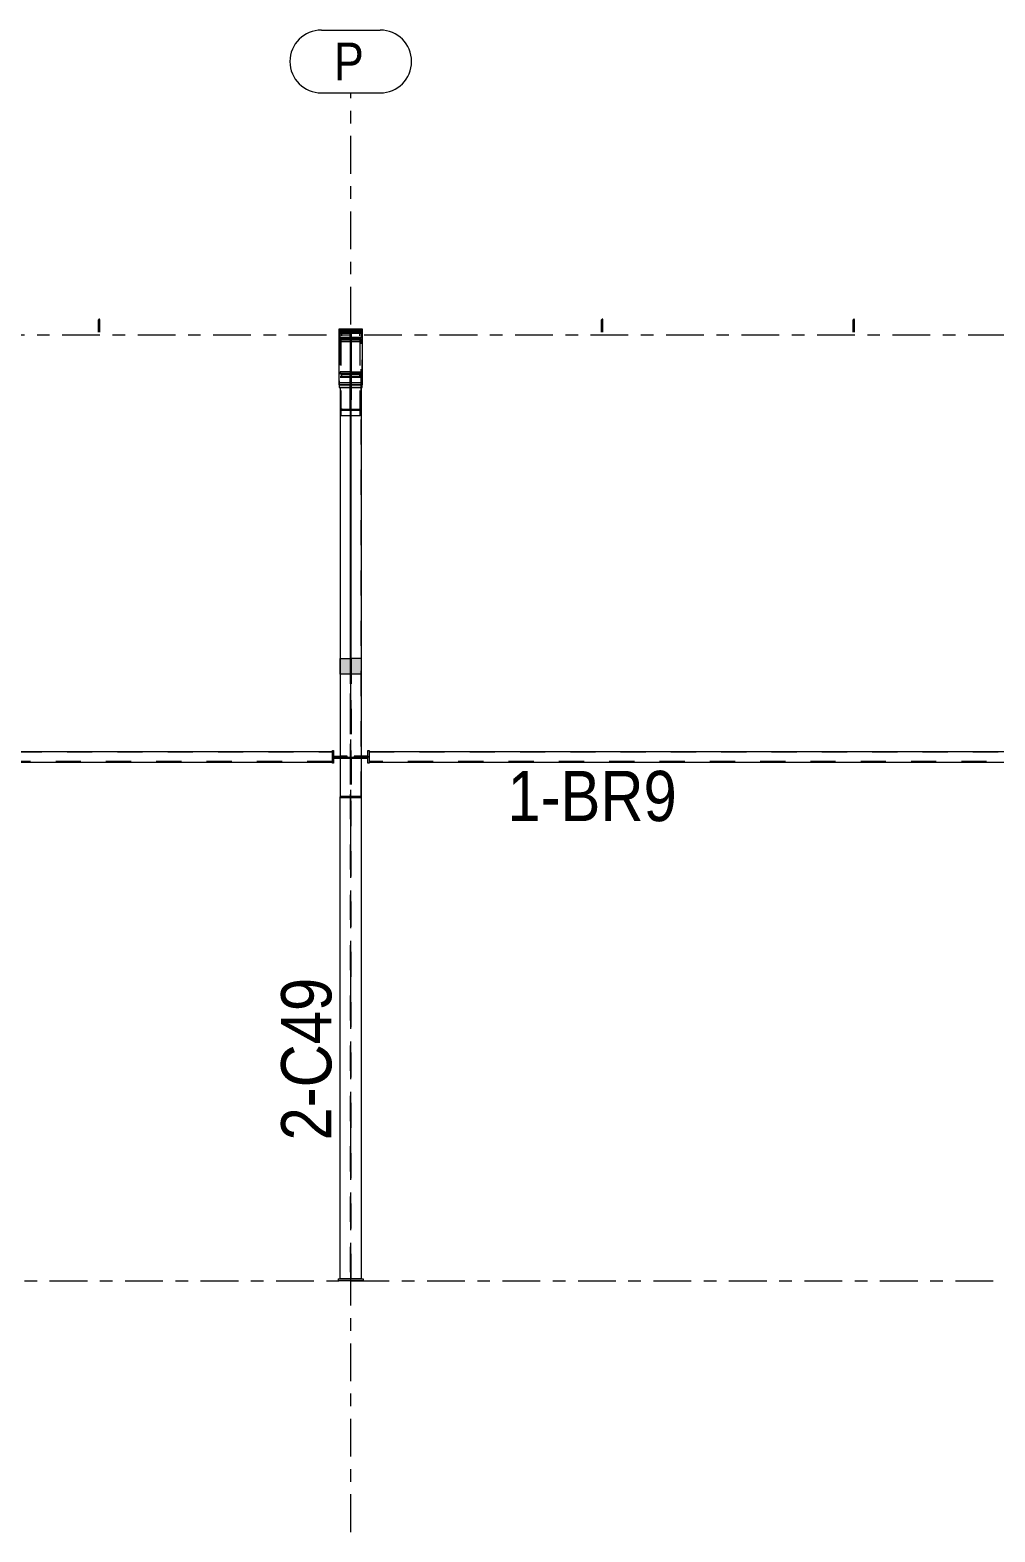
# Model space of a CAD drawing. Header units: millimetres. Extents: x -38 to 785, y -178 to 396.
# Drawn here: x 231.8 to 308.5, y -3.3 to 116.1 of the extents above; entities that cross this region are included whole.
import ezdxf

# ---------------------------------------------------------------- set-up
doc = ezdxf.new("R2010")
doc.units = ezdxf.units.MM
for name, pattern in [('XKITLINE00', [0]), ('XKITLINE02', [4, 2, -2]), ('XKITLINE03', [6, 3, -1, 1, -1])]:
    doc.linetypes.add(name, pattern=pattern)
for name, color, linetype, lineweight in [('Part', 2, 'Continuous', 0), ('PartMark', 7, 'Continuous', 0), ('S-grid', 1, 'Continuous', 0)]:
    doc.layers.add(name, color=color, linetype=linetype, lineweight=lineweight)
doc.styles.add('ARIAL', font='ARIAL.TTF')

# ---------------------------------------------------------------- blocks, each defined once
blk = doc.blocks.new('*A13')
at = {"layer": 'Part'}
blk.add_hatch(color=3, dxfattribs=at).paths.add_polyline_path([(256.38, 87.69), (256.38, 87.9), (258.21, 87.9), (258.21, 87.69)], flags=17)
blk = doc.blocks.new('*A14')
at = {"layer": 'Part'}
blk.add_hatch(color=3, dxfattribs=at).paths.add_polyline_path([(277.29, 93.13), (277.32, 93.12), (277.34, 93.09), (277.33, 93.05), (277.3, 93.03), (277.26, 93.04), (277.24, 93.08), (277.25, 93.11)], flags=17)
blk = doc.blocks.new('*A19')
at = {"layer": 'Part'}
blk.add_hatch(color=3, dxfattribs=at).paths.add_polyline_path([(297.29, 93.13), (297.32, 93.12), (297.34, 93.09), (297.33, 93.05), (297.3, 93.03), (297.26, 93.04), (297.24, 93.08), (297.25, 93.11)], flags=17)
blk = doc.blocks.new('*A47')
at = {"layer": 'Part'}
blk.add_hatch(color=3, dxfattribs=at).paths.add_polyline_path([(257.33, 87.69), (257.33, 66.14), (258.12, 66.14), (258.12, 64.91), (256.46, 64.91), (256.46, 66.14), (257.25, 66.14), (257.25, 87.69)], flags=17)
blk = doc.blocks.new('*A53')
at = {"layer": 'Part'}
blk.add_hatch(color=3, dxfattribs=at).paths.add_polyline_path([(257.26, 88.11), (257.26, 88.83), (257.32, 88.83), (257.32, 88.11)], flags=17)
blk = doc.blocks.new('*A54')
at = {"layer": 'Part'}
blk.add_hatch(color=3, dxfattribs=at).paths.add_polyline_path([(237.29, 93.13), (237.32, 93.12), (237.34, 93.09), (237.33, 93.05), (237.3, 93.03), (237.26, 93.04), (237.24, 93.08), (237.25, 93.11)], flags=17)
blk = doc.blocks.new('*A55')
at = {"layer": 'Part'}
blk.add_hatch(color=3, dxfattribs=at).paths.add_polyline_path([(256.38, 87.9), (256.38, 88.11), (258.21, 88.11), (258.21, 87.9)], flags=17)
blk = doc.blocks.new('*A57')
at = {"layer": 'Part'}
blk.add_hatch(color=3, dxfattribs=at).paths.add_polyline_path([(256.46, 92.07), (256.46, 92.18), (258.12, 92.18), (258.12, 92.07), (257.32, 92.07), (257.32, 88.94), (258.12, 88.94), (258.12, 88.83), (256.46, 88.83), (256.46, 88.94), (257.26, 88.94), (257.26, 92.07)], flags=17)
blk = doc.blocks.new('*A174')
at = {"layer": 'S-grid', "color": 1, "linetype": 'XKITLINE03', "lineweight": 0}
blk.add_line((114.36, 91.88), (338.25, 91.88), dxfattribs=at)
blk = doc.blocks.new('*A175')
at = {"layer": 'S-grid', "color": 1, "linetype": 'XKITLINE03', "lineweight": 0}
blk.add_line((-0.64, 16.67), (708.74, 16.67), dxfattribs=at)
blk = doc.blocks.new('*A220')
at = {"layer": 'Part', "color": 2, "linetype": 'XKITLINE00', "lineweight": 0}
for p, q in [((256.38, 87.9), (256.38, 92.37)), ((256.38, 92.37), (258.21, 92.37)), ((258.21, 92.37), (258.21, 87.9)), ((256.38, 88.11), (258.21, 88.11)), ((258.21, 87.9), (256.38, 87.9))]:
    blk.add_line(p, q, dxfattribs=at)
at = {"layer": 'Part', "color": 7, "linetype": 'XKITLINE02', "lineweight": 0}
blk.add_line((256.38, 92.24), (258.21, 92.24), dxfattribs=at)
blk = doc.blocks.new('*A221')
at = {"layer": 'Part', "color": 7, "linetype": 'XKITLINE02', "lineweight": 0}
for p, q in [((256.38, 92.24), (256.38, 87.9)), ((258.21, 92.24), (256.38, 92.24)), ((256.38, 92.11), (258.21, 92.11)), ((258.21, 87.9), (258.21, 92.24))]:
    blk.add_line(p, q, dxfattribs=at)
at = {"layer": 'Part', "color": 2, "linetype": 'XKITLINE00', "lineweight": 0}
for p, q in [((256.38, 87.9), (256.38, 87.69)), ((256.38, 87.9), (258.21, 87.9)), ((256.38, 87.69), (258.21, 87.69)), ((258.21, 87.69), (258.21, 87.9))]:
    blk.add_line(p, q, dxfattribs=at)
blk = doc.blocks.new('*A222')
at = {"layer": 'Part', "color": 2, "linetype": 'XKITLINE00', "lineweight": 0}
for p, q in [((257.25, 92.18), (257.25, 92.37)), ((257.25, 92.37), (257.33, 92.37)), ((257.33, 92.37), (257.33, 92.18))]:
    blk.add_line(p, q, dxfattribs=at)
at = {"layer": 'Part', "color": 7, "linetype": 'XKITLINE02', "lineweight": 0}
for p, q in [((257.25, 91.72), (257.25, 92.18)), ((257.33, 92.18), (257.33, 91.72)), ((257.33, 91.83), (257.25, 91.83)), ((257.25, 91.78), (257.33, 91.78)), ((257.33, 91.72), (257.25, 91.72))]:
    blk.add_line(p, q, dxfattribs=at)
blk = doc.blocks.new('*A223')
at = {"layer": 'Part', "color": 7, "linetype": 'XKITLINE02', "lineweight": 0}
for p, q in [((257.33, 85.96), (258.08, 85.96)), ((257.33, 85.88), (257.33, 85.96)), ((258.08, 85.88), (257.33, 85.88)), ((257.45, 85.96), (257.45, 85.88)), ((258.08, 85.96), (258.08, 85.88))]:
    blk.add_line(p, q, dxfattribs=at)
blk = doc.blocks.new('*A224')
at = {"layer": 'Part', "color": 7, "linetype": 'XKITLINE02', "lineweight": 0}
for p, q in [((256.5, 85.88), (256.5, 85.96)), ((256.5, 85.96), (257.25, 85.96)), ((257.25, 85.88), (256.5, 85.88)), ((257.13, 85.96), (257.13, 85.88)), ((257.25, 85.96), (257.25, 85.88))]:
    blk.add_line(p, q, dxfattribs=at)
blk = doc.blocks.new('*A225')
at = {"layer": 'Part', "color": 7, "linetype": 'XKITLINE02', "lineweight": 0}
for p, q in [((256.54, 85.45), (256.54, 91.45)), ((258.04, 91.45), (256.54, 91.45)), ((258.04, 85.45), (258.04, 91.45)), ((258.04, 85.45), (256.54, 85.45))]:
    blk.add_line(p, q, dxfattribs=at)
blk = doc.blocks.new('*A226')
at = {"layer": 'Part', "color": 7, "linetype": 'XKITLINE02', "lineweight": 0}
for p, q in [((256.38, 91.45), (256.38, 92.09)), ((256.38, 92.09), (258.21, 92.09)), ((256.38, 92.01), (258.21, 92.01)), ((258.21, 92.09), (258.21, 91.45)), ((256.38, 91.53), (258.21, 91.53)), ((258.21, 91.45), (256.38, 91.45))]:
    blk.add_line(p, q, dxfattribs=at)
blk = doc.blocks.new('*A227')
at = {"layer": 'Part', "color": 7, "linetype": 'XKITLINE02', "lineweight": 0}
for p, q in [((256.56, 92.13), (256.56, 91.81)), ((258.02, 92.13), (256.56, 92.13)), ((256.56, 92.08), (258.02, 92.08)), ((258.02, 91.81), (258.02, 92.13))]:
    blk.add_line(p, q, dxfattribs=at)
blk = doc.blocks.new('*A228')
at = {"layer": 'Part', "color": 7, "linetype": 'XKITLINE02', "lineweight": 0}
for p, q in [((257.26, 91.45), (257.26, 92.01)), ((257.26, 92.01), (257.32, 92.01)), ((257.32, 92.01), (257.32, 91.45)), ((257.32, 91.45), (257.26, 91.45)), ((257.26, 91.45), (257.26, 91.45))]:
    blk.add_line(p, q, dxfattribs=at)
blk = doc.blocks.new('*A229')
at = {"layer": 'Part', "color": 2, "linetype": 'XKITLINE00', "lineweight": 0}
for p, q in [((277.25, 93.11), (277.24, 93.08)), ((277.24, 92.09), (277.24, 93.08)), ((277.24, 93.08), (277.26, 93.04)), ((277.29, 93.13), (277.25, 93.11)), ((277.26, 93.04), (277.3, 93.03)), ((277.32, 93.12), (277.29, 93.13)), ((277.3, 93.03), (277.33, 93.05)), ((277.34, 93.09), (277.32, 93.12)), ((277.33, 93.05), (277.34, 93.09)), ((277.34, 92.1), (277.34, 93.09))]:
    blk.add_line(p, q, dxfattribs=at)
blk = doc.blocks.new('*A246')
at = {"layer": 'Part', "color": 2, "linetype": 'XKITLINE00', "lineweight": 0}
for p, q in [((297.25, 93.11), (297.24, 93.08)), ((297.24, 92.09), (297.24, 93.08)), ((297.24, 93.08), (297.26, 93.04)), ((297.29, 93.13), (297.25, 93.11)), ((297.26, 93.04), (297.3, 93.03)), ((297.32, 93.12), (297.29, 93.13)), ((297.3, 93.03), (297.33, 93.05)), ((297.34, 93.09), (297.32, 93.12)), ((297.33, 93.05), (297.34, 93.09)), ((297.34, 92.1), (297.34, 93.09))]:
    blk.add_line(p, q, dxfattribs=at)
blk = doc.blocks.new('*A363')
at = {"layer": 'S-grid', "color": 1, "linetype": 'XKITLINE03', "lineweight": 0}
blk.add_line((257.29, -3.3), (257.29, 111.12), dxfattribs=at)
at = {"layer": 'S-grid', "color": 3, "style": 'ARIAL', "width": 0.85}
blk.add_text('P', height=3, dxfattribs=at).set_placement((255.96, 112.12))
blk = doc.blocks.new('*A365')
at = {"layer": 'Part', "color": 7, "linetype": 'XKITLINE02', "lineweight": 0}
for p, q in [((256.46, 91.47), (256.46, 87.69)), ((258.12, 91.47), (256.46, 91.47)), ((256.46, 91.37), (257.25, 91.37)), ((257.25, 91.37), (257.25, 16.83)), ((257.33, 16.83), (257.33, 91.37)), ((257.33, 91.37), (258.12, 91.37)), ((258.12, 55.16), (258.12, 91.47)), ((256.46, 88.6), (257.25, 88.6)), ((256.46, 88.51), (258.12, 88.51)), ((257.33, 88.6), (258.12, 88.6)), ((256.46, 66.14), (256.46, 55.16)), ((258.12, 66.14), (258.12, 55.16)), ((258.12, 16.83), (256.46, 16.83))]:
    blk.add_line(p, q, dxfattribs=at)
at = {"layer": 'Part', "color": 2, "linetype": 'XKITLINE00', "lineweight": 0}
for p, q in [((256.46, 87.69), (256.46, 66.14)), ((258.12, 87.69), (258.12, 66.14)), ((256.46, 16.83), (256.46, 55.16)), ((258.12, 55.16), (258.12, 16.83))]:
    blk.add_line(p, q, dxfattribs=at)
blk = doc.blocks.new('*A368')
at = {"layer": 'Part', "color": 2, "linetype": 'XKITLINE00', "lineweight": 0}
for p, q in [((198.75, 58.75), (255.84, 58.75)), ((198.75, 57.92), (255.84, 57.92))]:
    blk.add_line(p, q, dxfattribs=at)
at = {"layer": 'Part', "color": 7, "linetype": 'XKITLINE02', "lineweight": 0}
for p, q in [((198.75, 58.75), (198.75, 57.92)), ((198.75, 58.72), (255.84, 58.72)), ((255.84, 58.75), (255.84, 57.92)), ((255.84, 57.95), (198.75, 57.95))]:
    blk.add_line(p, q, dxfattribs=at)
blk = doc.blocks.new('*A378')
at = {"layer": 'Part', "color": 7, "linetype": 'XKITLINE02', "lineweight": 0}
for p, q in [((257.33, 88.43), (257.25, 88.43)), ((257.25, 88.43), (257.25, 87.69)), ((257.25, 88.39), (257.33, 88.39)), ((257.33, 87.69), (257.33, 88.43)), ((257.25, 66.14), (257.25, 55.18)), ((257.33, 66.14), (257.33, 55.18)), ((258.12, 55.18), (256.46, 55.18))]:
    blk.add_line(p, q, dxfattribs=at)
at = {"layer": 'Part', "color": 2, "linetype": 'XKITLINE00', "lineweight": 0}
for p, q in [((257.25, 87.69), (257.33, 87.69)), ((257.25, 87.69), (257.25, 66.14)), ((257.33, 66.14), (257.33, 87.69)), ((256.46, 64.91), (256.46, 66.14)), ((256.46, 66.14), (257.25, 66.14)), ((258.12, 66.14), (257.33, 66.14)), ((258.12, 66.14), (258.12, 64.91)), ((256.46, 64.91), (256.46, 55.16)), ((258.12, 64.91), (256.46, 64.91)), ((258.12, 64.91), (258.12, 55.16)), ((256.46, 55.16), (258.12, 55.16))]:
    blk.add_line(p, q, dxfattribs=at)
blk = doc.blocks.new('*A379')
at = {"layer": 'Part', "color": 2, "linetype": 'XKITLINE00', "lineweight": 0}
for p, q in [((258.75, 58.75), (315.84, 58.75)), ((258.75, 57.92), (315.84, 57.92))]:
    blk.add_line(p, q, dxfattribs=at)
at = {"layer": 'Part', "color": 7, "linetype": 'XKITLINE02', "lineweight": 0}
for p, q in [((258.75, 58.75), (258.75, 57.92)), ((258.75, 58.72), (315.84, 58.72)), ((315.84, 58.75), (315.84, 57.92)), ((315.84, 57.95), (258.75, 57.95))]:
    blk.add_line(p, q, dxfattribs=at)
blk = doc.blocks.new('*A380')
at = {"layer": 'Part', "color": 2, "linetype": 'XKITLINE00', "lineweight": 0}
for p, q in [((256.29, 16.83), (258.29, 16.83)), ((256.29, 16.83), (256.29, 16.67)), ((258.29, 16.83), (258.29, 16.67)), ((258.29, 16.67), (256.29, 16.67))]:
    blk.add_line(p, q, dxfattribs=at)
blk = doc.blocks.new('*A381')
at = {"layer": 'Part', "color": 7, "linetype": 'XKITLINE02', "lineweight": 0}
for p, q in [((257.25, 55.18), (256.5, 55.18)), ((256.5, 55.18), (256.5, 55.09)), ((256.5, 55.09), (257.25, 55.09)), ((257.13, 55.18), (257.13, 55.09)), ((257.25, 55.09), (257.25, 55.18))]:
    blk.add_line(p, q, dxfattribs=at)
blk = doc.blocks.new('*A382')
at = {"layer": 'Part', "color": 7, "linetype": 'XKITLINE02', "lineweight": 0}
for p, q in [((258.08, 55.18), (257.33, 55.18)), ((257.33, 55.18), (257.33, 55.09)), ((257.33, 55.09), (258.08, 55.09)), ((257.45, 55.18), (257.45, 55.09)), ((258.08, 55.09), (258.08, 55.18))]:
    blk.add_line(p, q, dxfattribs=at)
blk = doc.blocks.new('*A383')
at = {"layer": 'Part', "color": 7, "linetype": 'XKITLINE02', "lineweight": 0}
for p, q in [((257.33, 58.29), (257.33, 58.21)), ((258.12, 58.29), (257.33, 58.29)), ((258.12, 58.21), (257.33, 58.21)), ((257.45, 58.29), (257.45, 58.21))]:
    blk.add_line(p, q, dxfattribs=at)
at = {"layer": 'Part', "color": 2, "linetype": 'XKITLINE00', "lineweight": 0}
for p, q in [((258.58, 58.29), (258.12, 58.29)), ((258.58, 58.21), (258.12, 58.21)), ((258.58, 58.29), (258.58, 58.21))]:
    blk.add_line(p, q, dxfattribs=at)
blk = doc.blocks.new('*A384')
at = {"layer": 'Part', "color": 7, "linetype": 'XKITLINE02', "lineweight": 0}
for p, q in [((257.58, 58.38), (257.58, 58.29)), ((258.12, 58.38), (257.58, 58.38)), ((258.58, 58.29), (257.58, 58.29))]:
    blk.add_line(p, q, dxfattribs=at)
at = {"layer": 'Part', "color": 2, "linetype": 'XKITLINE00', "lineweight": 0}
for p, q in [((258.66, 58.38), (258.12, 58.38)), ((258.66, 58.29), (258.58, 58.29)), ((258.66, 58.38), (258.66, 58.29))]:
    blk.add_line(p, q, dxfattribs=at)
blk = doc.blocks.new('*A385')
at = {"layer": 'Part', "color": 2, "linetype": 'XKITLINE00', "lineweight": 0}
for p, q in [((258.66, 57.83), (258.66, 58.83)), ((258.66, 58.83), (258.75, 58.83)), ((258.75, 58.83), (258.75, 57.83)), ((258.75, 57.83), (258.66, 57.83))]:
    blk.add_line(p, q, dxfattribs=at)
blk = doc.blocks.new('*A386')
at = {"layer": 'Part', "color": 2, "linetype": 'XKITLINE00', "lineweight": 0}
for p, q in [((256.46, 58.29), (256, 58.29)), ((256, 58.21), (256, 58.29)), ((256.46, 58.21), (256, 58.21))]:
    blk.add_line(p, q, dxfattribs=at)
at = {"layer": 'Part', "color": 7, "linetype": 'XKITLINE02', "lineweight": 0}
for p, q in [((257.25, 58.29), (256.46, 58.29)), ((257.25, 58.21), (256.46, 58.21)), ((257.13, 58.29), (257.13, 58.21)), ((257.25, 58.29), (257.25, 58.21))]:
    blk.add_line(p, q, dxfattribs=at)
blk = doc.blocks.new('*A387')
at = {"layer": 'Part', "color": 2, "linetype": 'XKITLINE00', "lineweight": 0}
for p, q in [((255.92, 58.29), (255.92, 58.38)), ((255.92, 58.38), (256.46, 58.38)), ((256, 58.29), (255.92, 58.29))]:
    blk.add_line(p, q, dxfattribs=at)
at = {"layer": 'Part', "color": 7, "linetype": 'XKITLINE02', "lineweight": 0}
for p, q in [((257, 58.29), (256, 58.29)), ((257, 58.38), (256.46, 58.38)), ((257, 58.29), (257, 58.38))]:
    blk.add_line(p, q, dxfattribs=at)
blk = doc.blocks.new('*A388')
at = {"layer": 'Part', "color": 2, "linetype": 'XKITLINE00', "lineweight": 0}
for p, q in [((255.84, 57.83), (255.84, 58.83)), ((255.84, 58.83), (255.92, 58.83)), ((255.92, 58.83), (255.92, 57.83)), ((255.92, 57.83), (255.84, 57.83))]:
    blk.add_line(p, q, dxfattribs=at)
blk = doc.blocks.new('*A402')
at = {"layer": 'Part', "color": 7, "linetype": 'XKITLINE02', "lineweight": 0}
for p, q in [((257.26, 85.98), (257.26, 88.71)), ((257.26, 88.71), (257.32, 88.71)), ((257.26, 88.6), (257.32, 88.6)), ((257.32, 88.71), (257.32, 85.98)), ((256.56, 86.03), (256.56, 85.89)), ((256.56, 85.98), (257.26, 85.98)), ((257.32, 85.98), (258.02, 85.98)), ((258.02, 86.03), (258.02, 85.89)), ((256.56, 85.89), (258.02, 85.89))]:
    blk.add_line(p, q, dxfattribs=at)
blk = doc.blocks.new('*A403')
at = {"layer": 'Part', "color": 2, "linetype": 'XKITLINE00', "lineweight": 0}
for p, q in [((257.26, 88.11), (257.26, 88.83)), ((257.26, 88.83), (257.32, 88.83)), ((257.32, 88.83), (257.32, 88.11)), ((257.32, 88.11), (257.26, 88.11))]:
    blk.add_line(p, q, dxfattribs=at)
at = {"layer": 'Part', "color": 7, "linetype": 'XKITLINE02', "lineweight": 0}
for p, q in [((257.26, 88.76), (257.32, 88.76)), ((257.26, 88.67), (257.32, 88.67))]:
    blk.add_line(p, q, dxfattribs=at)
blk = doc.blocks.new('*A404')
at = {"layer": 'Part', "color": 2, "linetype": 'XKITLINE00', "lineweight": 0}
for p, q in [((237.25, 93.11), (237.24, 93.08)), ((237.24, 92.09), (237.24, 93.08)), ((237.24, 93.08), (237.26, 93.04)), ((237.29, 93.13), (237.25, 93.11)), ((237.26, 93.04), (237.3, 93.03)), ((237.32, 93.12), (237.29, 93.13)), ((237.3, 93.03), (237.33, 93.05)), ((237.34, 93.09), (237.32, 93.12)), ((237.33, 93.05), (237.34, 93.09)), ((237.34, 92.1), (237.34, 93.09))]:
    blk.add_line(p, q, dxfattribs=at)
blk = doc.blocks.new('*A409')
at = {"layer": 'S-grid', "color": 1, "linetype": 'XKITLINE00', "lineweight": 0}
for p, q in [((254.96, 116.12), (259.63, 116.12)), ((254.96, 111.12), (259.63, 111.12))]:
    blk.add_line(p, q, dxfattribs=at)
for centre, start, end in [((254.96, 113.62), 90, 270), ((259.63, 113.62), 270, 90)]:
    blk.add_arc(centre, 2.5, start, end, dxfattribs=at)
blk = doc.blocks.new('*A410')
at = {"layer": 'Part', "color": 2, "linetype": 'XKITLINE00', "lineweight": 0}
for p, q in [((256.46, 92.07), (256.46, 92.18)), ((256.46, 92.18), (258.12, 92.18)), ((256.46, 91.61), (256.46, 92.07)), ((256.46, 92.07), (257.26, 92.07)), ((257.26, 92.07), (257.26, 88.94)), ((257.32, 92.07), (257.32, 88.94)), ((258.12, 92.07), (257.32, 92.07)), ((258.12, 92.18), (258.12, 91.61)), ((256.46, 91.61), (257.26, 91.61)), ((258.12, 91.61), (257.32, 91.61)), ((257.26, 88.94), (256.46, 88.94)), ((256.46, 88.94), (256.46, 88.75)), ((256.46, 88.83), (258.12, 88.83)), ((257.26, 88.75), (256.46, 88.75)), ((257.32, 88.94), (258.12, 88.94)), ((258.12, 88.75), (257.32, 88.75)), ((258.12, 88.94), (258.12, 88.75))]:
    blk.add_line(p, q, dxfattribs=at)
at = {"layer": 'Part', "color": 7, "linetype": 'XKITLINE02', "lineweight": 0}
for p, q in [((256.46, 91.7), (258.12, 91.7)), ((256.46, 88.84), (257.26, 88.84)), ((257.26, 88.94), (257.26, 88.84)), ((257.32, 88.75), (257.26, 88.75)), ((257.32, 88.84), (257.32, 88.94)), ((258.12, 88.84), (257.32, 88.84))]:
    blk.add_line(p, q, dxfattribs=at)
blk = doc.blocks.new('*A411')
at = {"layer": 'Part', "color": 7, "linetype": 'XKITLINE02', "lineweight": 0}
for p, q in [((257.32, 91.45), (257.26, 91.45)), ((257.26, 91.45), (257.26, 88.73)), ((257.32, 88.73), (257.32, 91.45)), ((257.26, 88.82), (256.56, 88.82)), ((256.56, 88.82), (256.56, 88.63)), ((258.02, 88.73), (256.56, 88.73)), ((258.02, 88.82), (257.32, 88.82)), ((258.02, 88.63), (258.02, 88.82))]:
    blk.add_line(p, q, dxfattribs=at)
blk = doc.blocks.new('*A924')
at = {"layer": 'PartMark', "color": 3, "style": 'ARIAL', "width": 0.85}
blk.add_text('2-C49', height=4, rotation=90.0002, dxfattribs=at).set_placement((255.76, 27.83))
blk = doc.blocks.new('*A927')
at = {"layer": 'PartMark', "color": 3, "style": 'ARIAL', "width": 0.85}
blk.add_text('1-BR9', height=4, dxfattribs=at).set_placement((269.75, 53.22))

msp = doc.modelspace()

# ---------------------------------------------------------------- block references
at = {"lineweight": 0}
for name in ['*A409', '*A363', '*A174', '*A54', '*A404', '*A220', '*A221', '*A226', '*A57', '*A410', '*A227', '*A222', '*A228', '*A14', '*A229', '*A19', '*A246', '*A365', '*A225', '*A411', '*A378', '*A402', '*A53', '*A403', '*A55', '*A13', '*A47', '*A224', '*A223', '*A368', '*A388', '*A385', '*A379', '*A387', '*A386', '*A383', '*A384', '*A927', '*A381', '*A382', '*A924', '*A175', '*A380']:
    msp.add_blockref(name, (0, 0), dxfattribs=at)

doc.saveas('drawing.dxf')
